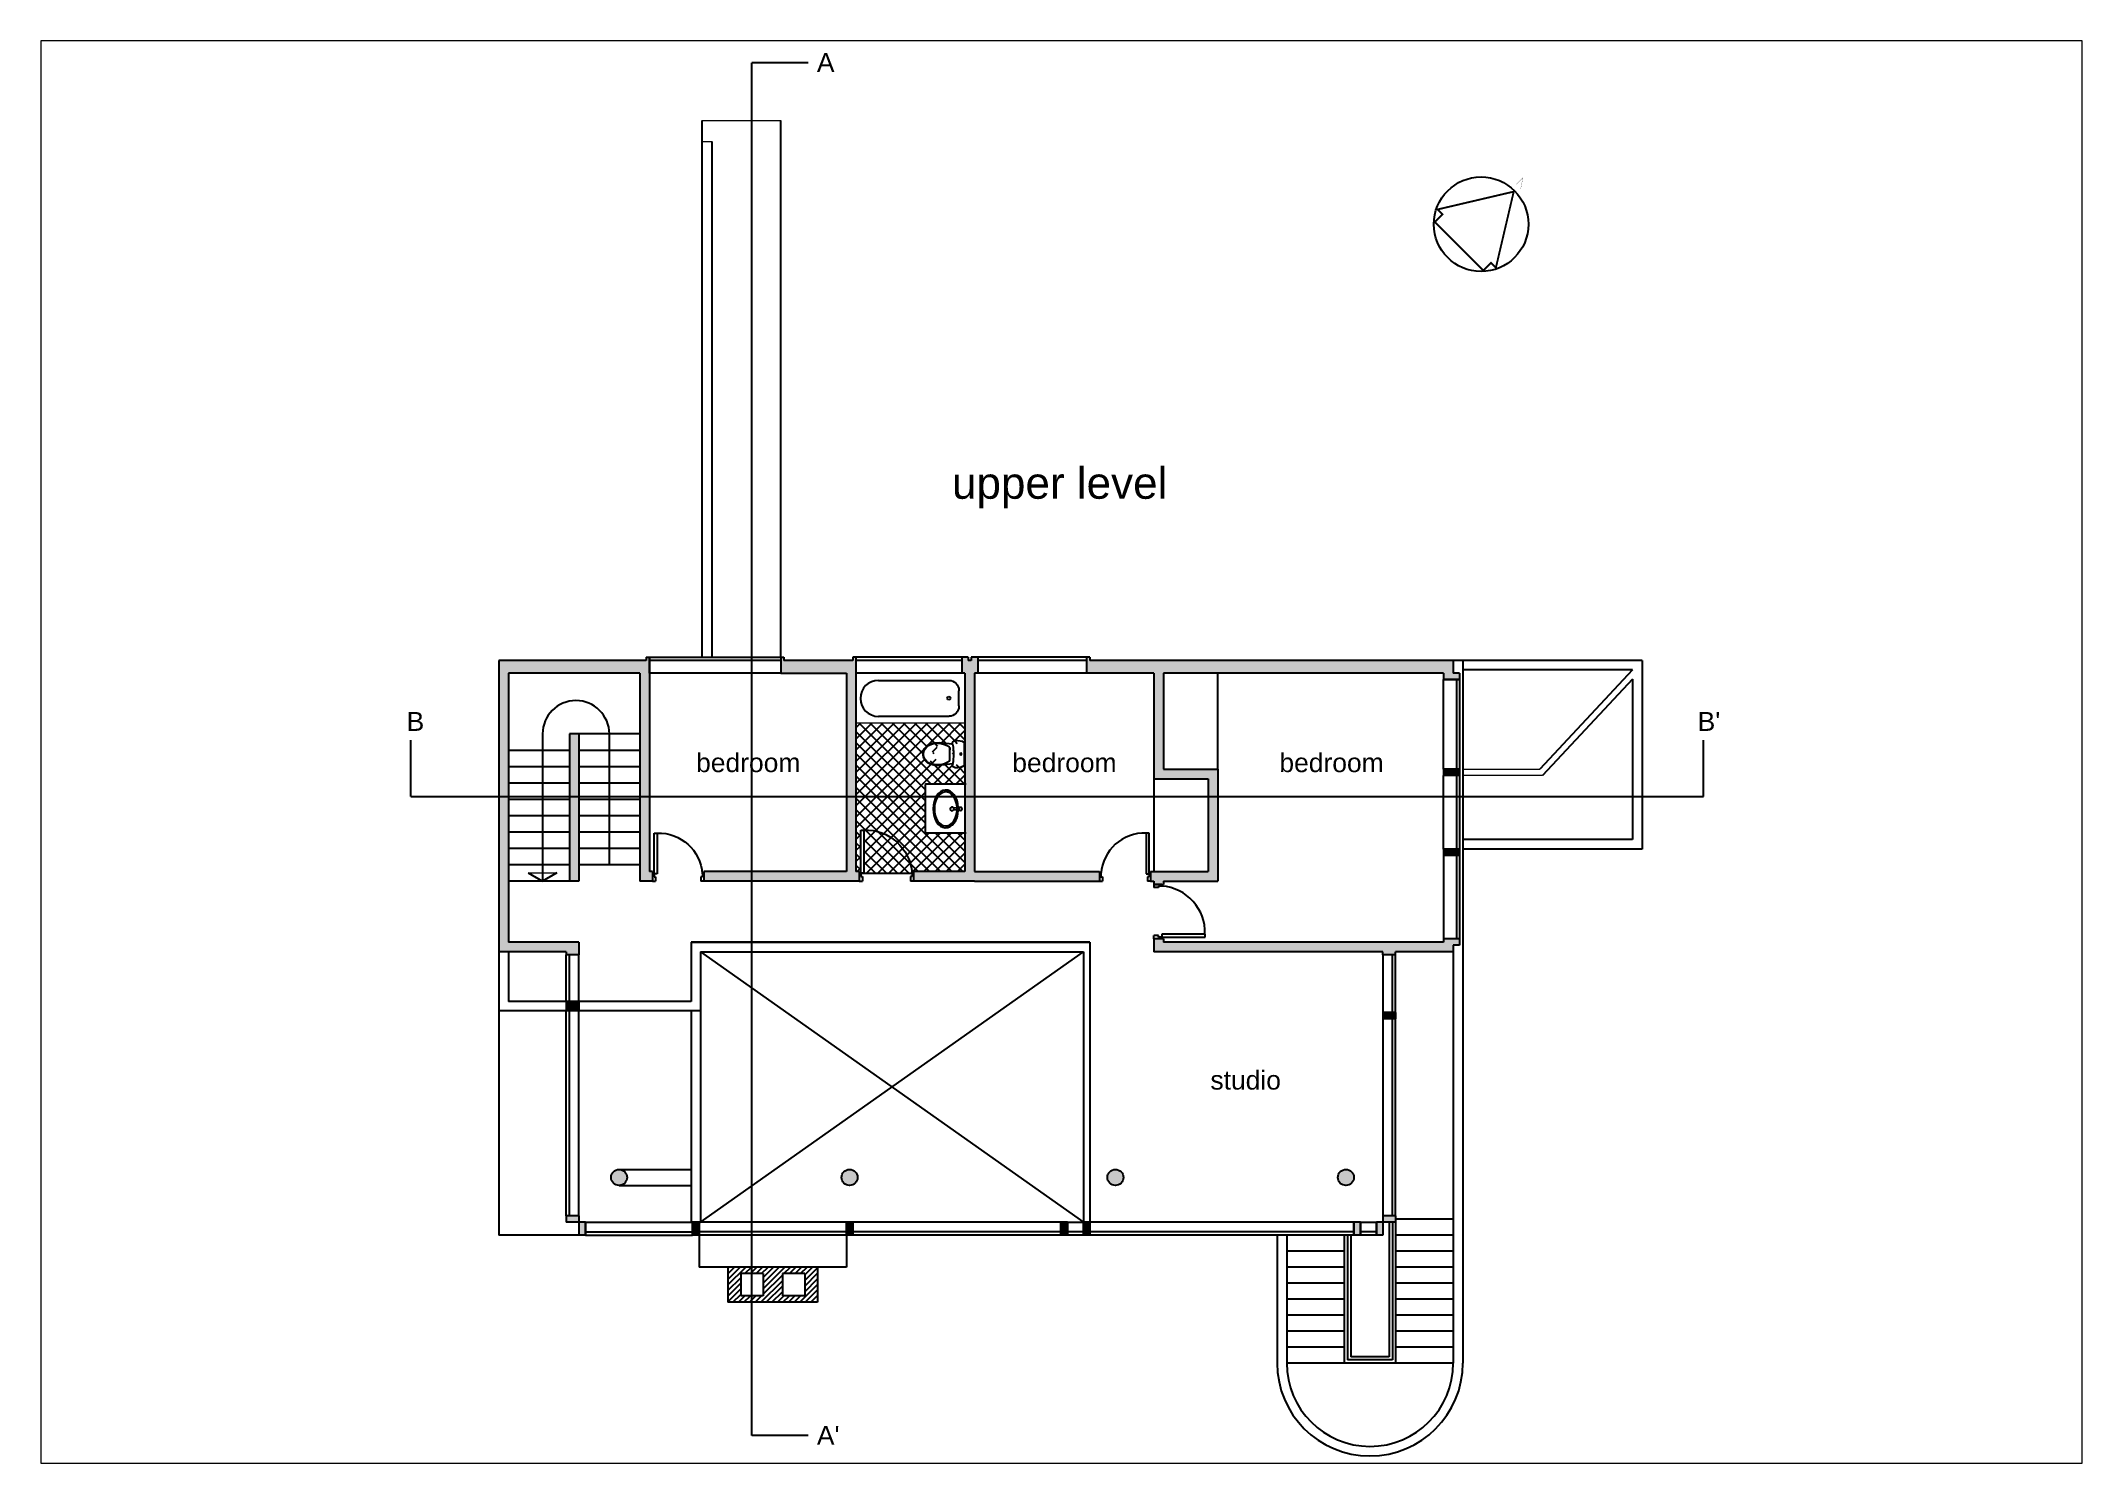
# Paper-space layout 'www.ceco.net' of a CAD drawing. Header units: millimetres. Extents: x 29 to 258, y 20 to 180.
# The model-space entities are those that its viewports show. They can reach past a viewport. Long polylines and large blocks are cut down to what shows.
import ezdxf

# ---------------------------------------------------------------- set-up
doc = ezdxf.new("R2010")
doc.units = ezdxf.units.MM
doc.header["$LTSCALE"] = 30
doc.linetypes.add('ceco.net dash', pattern=[0.75, 0.5, -0.25])
doc.linetypes.add('ceco.net dash-dot', pattern=[1, 0.5, -0.25, 0, -0.25])
for name, color, linetype in [('ceco.net 441 Smith House upper level', 7, 'Continuous'), ('ceco.net Smith House glasses', 151, 'Continuous'), ('ceco.net Smith House hatches', 255, 'Continuous'), ('ceco.net Smith House section lines', 255, 'ceco.net dash-dot'), ('ceco.net Smith House text', 7, 'Continuous')]:
    doc.layers.add(name, color=color, linetype=linetype)
doc.styles.add('ceco.net', font='arial.ttf', dxfattribs={"height": 300})

msp = doc.modelspace()

# ---------------------------------------------------------------- hatches: boundary and pattern name
at = {"layer": 'ceco.net 441 Smith House upper level', "ltscale": 30}
for points in [[(1270, 8573), (152, 8573), (152, 12840), (2235, 12840), (2235, 9538), (2438, 9538), (2438, 9658), (2438, 9691), (2388, 9691), (2388, 12840), (2388, 13094), (2337, 13094), (2337, 13043), (0, 13043), (0, 8421), (1067, 8421), (1067, 8370), (1270, 8370)], [(5664, 13094), (5613, 13094), (5613, 13043), (4521, 13043), (4521, 13094), (4470, 13094), (4470, 12840), (5512, 12840), (5512, 9691), (3251, 9691), (3251, 9538), (5715, 9538), (5715, 9691), (5664, 9691)], [(7391, 9691), (6579, 9691), (6579, 9538), (7544, 9538), (9525, 9538), (9525, 9691), (7544, 9691), (7544, 12840), (7595, 12840), (7595, 13094), (7493, 13094), (7493, 13043), (7442, 13043), (7442, 13094), (7341, 13094), (7341, 12840), (7391, 12840)], [(15138, 13043), (9373, 13043), (9373, 13094), (9322, 13094), (9322, 12840), (10389, 12840), (10389, 11164), (11252, 11164), (11252, 9691), (10338, 9691), (10338, 9538), (10389, 9538), (10389, 9487), (10516, 9487), (10541, 9487), (10541, 9538), (11405, 9538), (11405, 11316), (10541, 11316), (10541, 12840), (14986, 12840), (14986, 12739), (15240, 12739), (15240, 12840), (15138, 12840)], [(1118, 9538), (1270, 9538), (1270, 11875), (1118, 11875)], [(15240, 11316), (14986, 11316), (14986, 11215), (15240, 11215)], [(15240, 10046), (14986, 10046), (14986, 9945), (15240, 9945)], [(14021, 8421), (14021, 8370), (14224, 8370), (14224, 8421), (15138, 8421), (15138, 8522), (15240, 8522), (15240, 8624), (14986, 8624), (14986, 8573), (10541, 8573), (10541, 8624), (10389, 8624), (10389, 8421)], [(1067, 7633), (1067, 7481), (1270, 7481), (1270, 7633)], [(14224, 7455), (14021, 7455), (14021, 7354), (14224, 7354)], [(3175, 4128), (3073, 4128), (3073, 3925), (3175, 3925)], [(5613, 4128), (5512, 4128), (5512, 3925), (5613, 3925)], [(9017, 4128), (8915, 4128), (8915, 3925), (9017, 3925)], [(9373, 4128), (9271, 4128), (9271, 3925), (9373, 3925)]]:
    msp.add_hatch(color=256, dxfattribs=at).paths.add_polyline_path(points)
h = msp.add_hatch(color=256, dxfattribs=at)
h.paths.add_polyline_path([(1270, 4230), (1067, 4230), (1067, 4128), (1270, 4128)])
h.paths.add_polyline_path([(1372, 4128), (1270, 4128), (1270, 3925), (1372, 3925)])
h.paths.add_polyline_path([(1778, 4839, 1), (2032, 4839, 1)])
h.paths.add_polyline_path([(5436, 4839, 1), (5690, 4839, 1)])
h = msp.add_hatch(color=256, dxfattribs=at)
h.paths.add_polyline_path([(9906, 4839, 1), (9652, 4839, 1)])
h.paths.add_polyline_path([(13310, 4839, 1), (13564, 4839, 1)])
h = msp.add_hatch(color=256, dxfattribs=at)
h.paths.add_polyline_path([(13665, 4128), (13564, 4128), (13564, 3925), (13665, 3925)])
h.paths.add_polyline_path([(14021, 4128), (13919, 4128), (13919, 3925), (14021, 3925)])
h.paths.add_polyline_path([(14224, 4230), (14021, 4230), (14021, 4128), (14224, 4128)])
at = {"layer": 'ceco.net 441 Smith House upper level'}
h = msp.add_hatch(dxfattribs=at)
h.set_pattern_fill('ANSI31', color=256, scale=500, style=0)
h.set_pattern_definition([(45, (70706238.91, 15255751.61), (-44.194173824, 44.194173824), [])])
h.paths.add_polyline_path([(5055, 2858), (5055, 3417), (3632, 3417), (3632, 2858)])
h.paths.add_polyline_path([(4496, 3315), (4851, 3315), (4851, 2960), (4496, 2960)], flags=16)
h.paths.add_polyline_path([(4191, 2960), (3835, 2960), (3835, 3315), (4191, 3315)], flags=16)
at = {"layer": 'ceco.net Smith House hatches', "ltscale": 30}
h = msp.add_hatch(dxfattribs=at)
h.set_pattern_fill('ANSI37', color=256, scale=1000, style=0)
h.set_pattern_definition([(45, (70706238.91, 15255751.61), (-88.38834765, 88.38834765), []), (135, (70706238.91, 15255751.61), (-88.38834765, -88.38834765), [])])
h.paths.add_polyline_path([(7391, 12045), (5664, 12045), (5664, 9691), (5715, 9691), (5715, 9665), (5740, 9665), (5740, 10351), (5791, 10351), (5791, 9665), (6553, 9665), (6579, 9665), (6579, 9691), (7391, 9691), (7391, 10306), (6773, 10306, -0.414214), (6763, 10316), (6763, 11074, -0.414214), (6773, 11084), (7391, 11084)])
edge = h.paths.add_edge_path(flags=16)
edge.add_ellipse((6894, 11556), major_axis=(0, 167), ratio=0.9963, start_angle=26.3748, end_angle=153.6254)
edge.add_ellipse((6953, 11437), major_axis=(0, 300), ratio=0.9963, start_angle=353.8834, end_angle=386.3761)
edge.add_line((6985, 11735), (7196, 11712))
edge.add_ellipse((7248, 11723), major_axis=(0, -53.1), ratio=0.9963, start_angle=180.002, end_angle=281.4818, ccw=False)
edge.add_ellipse((7248, 11489), major_axis=(0, 287), ratio=0.9963, start_angle=333.1016, end_angle=360.0005, ccw=False)
edge.add_line((7378, 11745), (7378, 11367))
edge.add_ellipse((7248, 11623), major_axis=(0, -287), ratio=0.9963, start_angle=359.9995, end_angle=386.8984, ccw=False)
edge.add_ellipse((7248, 11389), major_axis=(0, 53.1), ratio=0.9963, start_angle=78.5182, end_angle=179.998, ccw=False)
edge.add_line((7196, 11400), (6985, 11377))
edge.add_ellipse((6953, 11675), major_axis=(0, -300), ratio=0.9963, start_angle=333.6239, end_angle=366.1166, ccw=False)
edge = h.paths.add_edge_path(flags=0)
edge.add_ellipse((6430, 11556), major_axis=(0, -785), ratio=0.9963, start_angle=78.5165, end_angle=90.0001)
edge.add_ellipse((6430, 11556), major_axis=(0, 785), ratio=0.9963, start_angle=270.0001, end_angle=281.4836)
edge.add_ellipse((6430, 11556), major_axis=(0, -785), ratio=0.9963, start_angle=90.0001, end_angle=101.4833)
edge.add_ellipse((6430, 11556), major_axis=(0, 785), ratio=0.9963, start_angle=270.0001, end_angle=281.4836)
edge.add_ellipse((6430, 11556), major_axis=(0, -785), ratio=0.9963, start_angle=90.0001, end_angle=101.4833)
edge.add_ellipse((6430, 11556), major_axis=(0, 785), ratio=0.9963, start_angle=270.0001, end_angle=281.4836)
edge.add_ellipse((6430, 11556), major_axis=(0, -785), ratio=0.9963, start_angle=90.0001, end_angle=101.4833)
edge.add_ellipse((6430, 11556), major_axis=(0, 785), ratio=0.9963, start_angle=270.0001, end_angle=281.4836)
edge.add_ellipse((6430, 11556), major_axis=(0, -785), ratio=0.9963, start_angle=90.0001, end_angle=101.4833)
edge.add_ellipse((6430, 11556), major_axis=(0, 785), ratio=0.9963, start_angle=270.0001, end_angle=281.4836)
edge.add_ellipse((6430, 11556), major_axis=(0, -785), ratio=0.9963, start_angle=90.0001, end_angle=101.4833)
edge.add_ellipse((6430, 11556), major_axis=(0, 785), ratio=0.9963, start_angle=270.0001, end_angle=281.4836)
edge.add_ellipse((6430, 11556), major_axis=(0, -785), ratio=0.9963, start_angle=90.0001, end_angle=101.4833)
edge.add_ellipse((6430, 11556), major_axis=(0, 785), ratio=0.9963, start_angle=270.0001, end_angle=281.4836)
edge.add_ellipse((6430, 11556), major_axis=(0, -785), ratio=0.9963, start_angle=90.0001, end_angle=101.4833)
edge.add_ellipse((6430, 11556), major_axis=(0, 785), ratio=0.9963, start_angle=270.0001, end_angle=281.4836)
edge.add_ellipse((6430, 11556), major_axis=(0, -785), ratio=0.9963, start_angle=90.0001, end_angle=101.4833)
edge.add_ellipse((6430, 11556), major_axis=(0, 785), ratio=0.9963, start_angle=270.0001, end_angle=281.4836)
edge.add_ellipse((6430, 11556), major_axis=(0, -785), ratio=0.9963, start_angle=90.0001, end_angle=101.4833)
edge.add_ellipse((6430, 11556), major_axis=(0, 785), ratio=0.9963, start_angle=270.0001, end_angle=281.4836)
edge.add_ellipse((6430, 11556), major_axis=(0, -785), ratio=0.9963, start_angle=90.0001, end_angle=101.4833)
edge.add_ellipse((6430, 11556), major_axis=(0, 785), ratio=0.9963, start_angle=270.0001, end_angle=281.4836)
edge.add_ellipse((6430, 11556), major_axis=(0, -785), ratio=0.9963, start_angle=90.0001, end_angle=101.4833)
edge.add_ellipse((6430, 11556), major_axis=(0, 785), ratio=0.9963, start_angle=270.0001, end_angle=281.4836)
edge.add_ellipse((6430, 11556), major_axis=(0, -785), ratio=0.9963, start_angle=90.0001, end_angle=101.4833)
edge.add_ellipse((6430, 11556), major_axis=(0, 785), ratio=0.9963, start_angle=270.0001, end_angle=281.4836)
edge.add_ellipse((6430, 11556), major_axis=(0, -785), ratio=0.9963, start_angle=90.0001, end_angle=101.4833)
edge.add_ellipse((6430, 11556), major_axis=(0, 785), ratio=0.9963, start_angle=270.0001, end_angle=281.4836)
edge.add_ellipse((6430, 11556), major_axis=(0, -785), ratio=0.9963, start_angle=90.0001, end_angle=101.4833)
edge.add_ellipse((6430, 11556), major_axis=(0, 785), ratio=0.9963, start_angle=270.0001, end_angle=281.4836)
edge.add_ellipse((6430, 11556), major_axis=(0, -785), ratio=0.9963, start_angle=90.0001, end_angle=101.4833)
edge.add_ellipse((6430, 11556), major_axis=(0, 785), ratio=0.9963, start_angle=270.0001, end_angle=281.4836)
edge.add_ellipse((6430, 11556), major_axis=(0, -785), ratio=0.9963, start_angle=90.0001, end_angle=101.4833)
edge.add_ellipse((6430, 11556), major_axis=(0, 785), ratio=0.9963, start_angle=270.0001, end_angle=281.4836)
edge.add_ellipse((6430, 11556), major_axis=(0, -785), ratio=0.9963, start_angle=90.0001, end_angle=101.4833)
edge.add_ellipse((6430, 11556), major_axis=(0, 785), ratio=0.9963, start_angle=270.0001, end_angle=281.4836, ccw=False)
edge.add_ellipse((6430, 11556), major_axis=(0, 785), ratio=0.9963, start_angle=258.5164, end_angle=270.0001, ccw=False)

# ---------------------------------------------------------------- linework, layer by layer
at = {"layer": 'ceco.net 441 Smith House upper level'}
for p, q in [((3226, 13094), (3226, 21606)), ((4470, 13094), (4470, 21606)), ((3378, 21273), (3378, 13094)), ((0, 13043), (0, 8421)), ((2337, 13043), (0, 13043)), ((2337, 13094), (2337, 13043)), ((4470, 13094), (4470, 12840)), ((4521, 13094), (4521, 13043)), ((5613, 13043), (4521, 13043)), ((5664, 13094), (5613, 13094)), ((5613, 13094), (5613, 13043)), ((5664, 13094), (5664, 9691)), ((7341, 13094), (7341, 12840)), ((7442, 13094), (7341, 13094)), ((7442, 13094), (7442, 13043)), ((7493, 13043), (7442, 13043)), ((7595, 13094), (7493, 13094)), ((7493, 13094), (7493, 13043)), ((7595, 13094), (7595, 12840)), ((9373, 13094), (9322, 13094)), ((9322, 13094), (9322, 12840)), ((9373, 13094), (9373, 13043)), ((15138, 13043), (9373, 13043)), ((15138, 13043), (15138, 12840)), ((18136, 13043), (15138, 13043)), ((15291, 13043), (15291, 1893)), ((18136, 13043), (18136, 10046)), ((152, 12840), (152, 8573)), ((2235, 12840), (152, 12840)), ((2235, 12840), (2235, 9538)), ((2388, 12840), (2388, 9691)), ((5512, 12840), (5512, 9691)), ((7366, 12840), (5664, 12840)), ((6020, 12726), (7142, 12726)), ((7142, 12726), (7172, 12723)), ((7172, 12723), (7201, 12714)), ((7201, 12714), (7228, 12698)), ((7228, 12698), (7252, 12678)), ((7252, 12678), (7271, 12653)), ((7271, 12653), (7286, 12624)), ((7391, 12840), (7341, 12840)), ((7391, 12840), (7391, 9691)), ((7544, 12840), (7544, 9691)), ((7595, 12840), (7544, 12840)), ((10389, 12840), (9322, 12840)), ((10389, 12840), (10389, 11164)), ((14986, 12840), (10541, 12840)), ((10541, 12840), (10541, 11316)), ((11405, 11316), (11405, 12840)), ((14986, 12840), (14986, 12739)), ((15240, 12739), (14986, 12739)), ((15240, 12840), (15138, 12840)), ((15240, 12840), (15240, 12739)), ((17983, 12891), (15291, 12891)), ((17983, 12891), (16510, 11316)), ((17983, 12743), (16553, 11215)), ((17983, 12743), (17983, 10199)), ((7111, 12444), (7119, 12463)), ((7119, 12424), (7111, 12444)), ((7119, 12463), (7137, 12471)), ((7137, 12416), (7119, 12424)), ((7137, 12471), (7155, 12463)), ((7155, 12424), (7137, 12416)), ((7155, 12463), (7163, 12444)), ((7163, 12444), (7155, 12424)), ((7286, 12624), (7294, 12594)), ((7294, 12594), (7297, 12561)), ((7297, 12319), (7294, 12287)), ((7297, 12319), (7297, 12561)), ((6020, 12155), (7142, 12155)), ((7172, 12158), (7142, 12155)), ((7201, 12167), (7172, 12158)), ((7228, 12182), (7201, 12167)), ((7252, 12203), (7228, 12182)), ((7271, 12228), (7252, 12203)), ((7286, 12256), (7271, 12228)), ((7294, 12287), (7286, 12256)), ((692, 11875), (692, 9538)), ((1118, 11875), (1118, 9538)), ((1270, 11875), (1118, 11875)), ((1270, 11875), (1270, 9538)), ((2235, 11875), (1270, 11875)), ((1753, 9798), (1753, 11875)), ((1118, 11615), (152, 11615)), ((1118, 11356), (152, 11356)), ((2235, 11615), (1270, 11615)), ((2235, 11356), (1270, 11356)), ((7154, 11655), (7147, 11655)), ((7154, 11625), (7147, 11625)), ((7154, 11487), (7147, 11487)), ((7154, 11457), (7147, 11457)), ((7154, 11655), (7154, 11625)), ((7154, 11457), (7154, 11487)), ((1118, 11096), (152, 11096)), ((2235, 11096), (1270, 11096)), ((10389, 11164), (10389, 9691)), ((10389, 11164), (11252, 11164)), ((10541, 11316), (11405, 11316)), ((11252, 11164), (11252, 9691)), ((11405, 11316), (11405, 9538)), ((15240, 11316), (14986, 11316)), ((14986, 11316), (14986, 11215)), ((15240, 11215), (14986, 11215)), ((15240, 11316), (15240, 11215)), ((1118, 10836), (152, 10836)), ((2235, 10836), (1270, 10836)), ((1118, 10577), (152, 10577)), ((2235, 10577), (1270, 10577)), ((1118, 10317), (152, 10317)), ((1118, 10058), (152, 10058)), ((2235, 10317), (1270, 10317)), ((2235, 10058), (1270, 10058)), ((2462, 10303), (2510, 10303)), ((2462, 9658), (2462, 10303)), ((2510, 10303), (2510, 9658)), ((5740, 10351), (5791, 10351)), ((5740, 9665), (5740, 10351)), ((5791, 10351), (5791, 9665)), ((10266, 10303), (10266, 9658)), ((10314, 10303), (10266, 10303)), ((10314, 9658), (10314, 10303)), ((15240, 10046), (14986, 10046)), ((14986, 10046), (14986, 9945)), ((15240, 10046), (15240, 9945)), ((17983, 10199), (15291, 10199)), ((18136, 10046), (15291, 10046)), ((1118, 9798), (152, 9798)), ((2235, 9798), (1270, 9798)), ((15240, 9945), (14986, 9945)), ((1118, 9538), (152, 9538)), ((466, 9674), (692, 9538)), ((917, 9674), (692, 9538)), ((1270, 9538), (1118, 9538)), ((2438, 9538), (2235, 9538)), ((2438, 9691), (2388, 9691)), ((2438, 9691), (2438, 9538)), ((2438, 9658), (2438, 9538)), ((2438, 9658), (2462, 9658)), ((2438, 9538), (2486, 9538)), ((2510, 9658), (2462, 9658)), ((2462, 9658), (2462, 9610)), ((2462, 9610), (2486, 9610)), ((2486, 9610), (2486, 9538)), ((3227, 9610), (3203, 9610)), ((3203, 9610), (3203, 9538)), ((3251, 9538), (3203, 9538)), ((3227, 9658), (3227, 9610)), ((3251, 9658), (3227, 9658)), ((5512, 9691), (3251, 9691)), ((3251, 9691), (3251, 9538)), ((3251, 9658), (3251, 9538)), ((5715, 9538), (3251, 9538)), ((5715, 9691), (5664, 9691)), ((5715, 9691), (5715, 9538)), ((5715, 9665), (5715, 9538)), ((5715, 9665), (5740, 9665)), ((5715, 9538), (5766, 9538)), ((5791, 9665), (5740, 9665)), ((5740, 9665), (5740, 9614)), ((5740, 9614), (5766, 9614)), ((5766, 9614), (5766, 9538)), ((6553, 9614), (6528, 9614)), ((6528, 9614), (6528, 9538)), ((6579, 9538), (6528, 9538)), ((6553, 9665), (6553, 9614)), ((6579, 9665), (6553, 9665)), ((6579, 9691), (6579, 9538)), ((7391, 9691), (6579, 9691)), ((6579, 9665), (6579, 9538)), ((7544, 9538), (6579, 9538)), ((7544, 9691), (9525, 9691)), ((7544, 9538), (9525, 9538)), ((9525, 9691), (9525, 9538)), ((9525, 9658), (9525, 9538)), ((9525, 9658), (9549, 9658)), ((9525, 9538), (9573, 9538)), ((9549, 9658), (9549, 9610)), ((9549, 9610), (9573, 9610)), ((9573, 9610), (9573, 9538)), ((10266, 9658), (10314, 9658)), ((10314, 9610), (10290, 9610)), ((10290, 9610), (10290, 9538)), ((10338, 9538), (10290, 9538)), ((10314, 9658), (10314, 9610)), ((10338, 9658), (10314, 9658)), ((10338, 9691), (11252, 9691)), ((10338, 9691), (10338, 9538)), ((10338, 9658), (10338, 9538)), ((10338, 9538), (10389, 9538)), ((10389, 9538), (10389, 9487)), ((10389, 9487), (10541, 9487)), ((10389, 9487), (10389, 9437)), ((10516, 9487), (10389, 9487)), ((10465, 9437), (10389, 9437)), ((10465, 9462), (10465, 9437)), ((10516, 9462), (10465, 9462)), ((10516, 9487), (10516, 9462)), ((10541, 9538), (11405, 9538)), ((10541, 9538), (10541, 9487)), ((0, 8421), (0, 7481)), ((1067, 8421), (0, 8421)), ((1270, 8573), (152, 8573)), ((152, 8421), (152, 7633)), ((1067, 8421), (1067, 8370)), ((1270, 8573), (1270, 8370)), ((3048, 8573), (3048, 7633)), ((9374, 8573), (3048, 8573)), ((3200, 8421), (3200, 7481)), ((9271, 8421), (9271, 4128)), ((9374, 8573), (9374, 4128)), ((10389, 8624), (10389, 8675)), ((10465, 8675), (10389, 8675)), ((10541, 8624), (10389, 8624)), ((10389, 8624), (10389, 8421)), ((10516, 8624), (10389, 8624)), ((14021, 8421), (10389, 8421)), ((10465, 8649), (10465, 8675)), ((10516, 8649), (10465, 8649)), ((10516, 8700), (10516, 8649)), ((11201, 8700), (10516, 8700)), ((10516, 8624), (10516, 8649)), ((10516, 8649), (11201, 8649)), ((10541, 8624), (10541, 8573)), ((14986, 8573), (10541, 8573)), ((11201, 8649), (11201, 8700)), ((14021, 8370), (14021, 8421)), ((15138, 8421), (14224, 8421)), ((14224, 8370), (14224, 8421)), ((15240, 8624), (14986, 8624)), ((14986, 8624), (14986, 8573)), ((15240, 8522), (15138, 8522)), ((15138, 8522), (15138, 8421)), ((15138, 8421), (15138, 1893)), ((15240, 8624), (15240, 8522)), ((1270, 8370), (1067, 8370)), ((14224, 8370), (14021, 8370)), ((3200, 7481), (0, 7481)), ((3048, 7633), (152, 7633)), ((1067, 7633), (1067, 7481)), ((1270, 7633), (1067, 7633)), ((1270, 7481), (1067, 7481)), ((1270, 7633), (1270, 7481)), ((3048, 7481), (3048, 4128)), ((3200, 7481), (3200, 4128)), ((14021, 7455), (14021, 7354)), ((14224, 7455), (14021, 7455)), ((14224, 7455), (14224, 7354)), ((14224, 7354), (14021, 7354)), ((1905, 4966), (3048, 4966)), ((1905, 4712), (3048, 4712)), ((1270, 4230), (1067, 4230)), ((1067, 4230), (1067, 4128)), ((1270, 4230), (1270, 3925)), ((14224, 4230), (14021, 4230)), ((14021, 4230), (14021, 3925)), ((14224, 4230), (14224, 4128)), ((1372, 4128), (1067, 4128)), ((1372, 3925), (1270, 3925)), ((1372, 4128), (1372, 3925)), ((3175, 4128), (3073, 4128)), ((3073, 4128), (3073, 3925)), ((3175, 3925), (3073, 3925)), ((3175, 4128), (3175, 3925)), ((3175, 3925), (3175, 3417)), ((5512, 4128), (5512, 3925)), ((5613, 4128), (5512, 4128)), ((5613, 3925), (5512, 3925)), ((5512, 3925), (5512, 3417)), ((5613, 4128), (5613, 3925)), ((8915, 4128), (8915, 3925)), ((9017, 4128), (8915, 4128)), ((9017, 3925), (8915, 3925)), ((9017, 4128), (9017, 3925)), ((9271, 4128), (9271, 3925)), ((9373, 4128), (9271, 4128)), ((9373, 3925), (9271, 3925)), ((9373, 4128), (9373, 3925)), ((12344, 3925), (12344, 1893)), ((12497, 3925), (12344, 3925)), ((12497, 3925), (12497, 1893)), ((13411, 3925), (13411, 1893)), ((13411, 3925), (13411, 1893)), ((13462, 3925), (13462, 1944)), ((13462, 3925), (13462, 1944)), ((13513, 3925), (13513, 1994)), ((13665, 4128), (13564, 4128)), ((13564, 4128), (13564, 3925)), ((13665, 3925), (13564, 3925)), ((13665, 4128), (13665, 3925)), ((13919, 4128), (13919, 3925)), ((14224, 4128), (13919, 4128)), ((14021, 3925), (13919, 3925)), ((14122, 4128), (14122, 1994)), ((14173, 4128), (14173, 1944)), ((14224, 4179), (14224, 1893)), ((15138, 4179), (14224, 4179)), ((14224, 4128), (14224, 1893)), ((15138, 3925), (14224, 3925)), ((13411, 3671), (12497, 3671)), ((15138, 3671), (14224, 3671)), ((5512, 3417), (3175, 3417)), ((3632, 3417), (3175, 3417)), ((3632, 3417), (3632, 2858)), ((4191, 3315), (3835, 3315)), ((3835, 3315), (3835, 2960)), ((4191, 3315), (4191, 2960)), ((4851, 3315), (4496, 3315)), ((4496, 3315), (4496, 2960)), ((4851, 3315), (4851, 2960)), ((5055, 3417), (5055, 2858)), ((13411, 3417), (12497, 3417)), ((15138, 3417), (14224, 3417)), ((4191, 2960), (3835, 2960)), ((4851, 2960), (4496, 2960)), ((13411, 3163), (12497, 3163)), ((15138, 3163), (14224, 3163)), ((5055, 2858), (3632, 2858)), ((13411, 2909), (12497, 2909)), ((13411, 2655), (12497, 2655)), ((15138, 2909), (14224, 2909)), ((15138, 2655), (14224, 2655)), ((13411, 2401), (12497, 2401)), ((15138, 2401), (14224, 2401)), ((13411, 2147), (12497, 2147)), ((14173, 1944), (13462, 1944)), ((14122, 1994), (13513, 1994)), ((15138, 2147), (14224, 2147)), ((15138, 1893), (12497, 1893))]:
    msp.add_line(p, q, dxfattribs=at)
at = {"layer": 'ceco.net 441 Smith House upper level', "lineweight": 5}
for p, q in [((3226, 21606), (4470, 21606)), ((3226, 21273), (3378, 21273)), ((7391, 12045), (5664, 12045)), ((15291, 11316), (16510, 11316)), ((16553, 11215), (15291, 11215)), ((466, 9674), (917, 9674))]:
    msp.add_line(p, q, dxfattribs=at)
at = {"layer": 'ceco.net 441 Smith House upper level', "ltscale": 30}
for p, q in [((2337, 13094), (2388, 13094)), ((2388, 12840), (2388, 13094)), ((4470, 13094), (4521, 13094)), ((4470, 12840), (5512, 12840)), ((5740, 9665), (6553, 9665)), ((3048, 8573), (9374, 8573)), ((3200, 8421), (9271, 8421)), ((3048, 4128), (3200, 4128))]:
    msp.add_line(p, q, dxfattribs=at)
at = {"layer": 'ceco.net 441 Smith House upper level', "linetype": 'Continuous'}
for p, q in [((7196, 11712), (6985, 11735)), ((7147, 11668), (7147, 11443)), ((7378, 11745), (7378, 11367)), ((7196, 11400), (6985, 11377)), ((6763, 11074), (6763, 10316)), ((6773, 11084), (7413, 11084)), ((7272, 10704), (7219, 10697)), ((7323, 10711), (7281, 10707)), ((7284, 10700), (7298, 10700)), ((7298, 10700), (7298, 10673)), ((7219, 10675), (7272, 10669)), ((7281, 10665), (7323, 10661)), ((7298, 10673), (7284, 10673)), ((6773, 10306), (7413, 10306))]:
    msp.add_line(p, q, dxfattribs=at)
at = {"layer": 'ceco.net 441 Smith House upper level', "linetype": 'ceco.net dash', "ltscale": 30}
for p, q in [((3200, 8421), (9271, 4128)), ((3200, 4128), (9271, 8421)), ((0, 7481), (0, 3925)), ((1270, 3925), (0, 3925))]:
    msp.add_line(p, q, dxfattribs=at)
at = {"layer": 'ceco.net 441 Smith House upper level', "const_width": 30}
msp.add_lwpolyline([(15815, 19272), (16098, 20480), (14890, 20197), (14968, 20119), (14846, 19997), (15615, 19228), (15738, 19350)], close=True, dxfattribs=at)
at = {"layer": 'ceco.net 441 Smith House upper level', "lineweight": 0, "const_width": 3}
msp.add_lwpolyline([(16138, 20596), (16244, 20702), (16209, 20525), (16315, 20631)], dxfattribs=at)
at = {"layer": 'ceco.net 441 Smith House upper level'}
for centre, radius in [((15581, 19963), 750), ((1905, 4839), 127), ((5563, 4839), 127), ((9779, 4839), 127), ((13437, 4839), 127)]:
    msp.add_circle(centre, radius, dxfattribs=at)
for centre, radius, start, end in [((6020, 12440), 286, 90, 270), ((13818, 1893), 1473, 180, 0), ((13818, 1893), 1321, 180, 0)]:
    msp.add_arc(centre, radius, start, end, dxfattribs=at)
at = {"layer": 'ceco.net 441 Smith House upper level', "ltscale": 30}
msp.add_arc((1222, 11875), 530, 0, 180, dxfattribs=at)
at = {"layer": 'ceco.net 441 Smith House upper level', "linetype": 'Continuous'}
for centre, start, end in [((6773, 11074), 90, 180), ((6773, 10316), 180, 270)]:
    msp.add_arc(centre, 10, start, end, dxfattribs=at)
at = {"layer": 'ceco.net 441 Smith House upper level', "linetype": 'Continuous', "extrusion": (0, 0, -1)}
for centre, major_axis, start_param, end_param in [((6894, 11556), (0, 167), 3.601916, 5.822859), ((6894, 11556), (0, 159), 3.60199, 5.822808), ((6953, 11437), (0, 300), -0.46035, 0.106755), ((6959, 11400), (0, 328), -0.42847, 0.611623), ((7248, 11723), (0, -53.1), 1.370401, 3.141557), ((6430, 11556), (0, -785), 4.511968, 4.912814), ((6430, 11556), (0, 785), 1.37037, 1.771222), ((7248, 11489), (0, 287), -0.000008, 0.469466), ((6953, 11675), (0, -300), -0.106755, 0.46035), ((6959, 11712), (0, -328), -0.611623, 0.42847), ((7248, 11389), (0, 53.1), 3.141628, 4.912784), ((7248, 11623), (0, -287), -0.469466, 0.000008)]:
    msp.add_ellipse(centre, major_axis=major_axis, ratio=0.9963, start_param=start_param, end_param=end_param, dxfattribs=at)
msp.add_ellipse((7328, 11556), major_axis=(0, 12.2), ratio=0.9963, dxfattribs=at)
at = {"layer": 'ceco.net 441 Smith House upper level', "linetype": 'Continuous'}
for centre, major_axis, ratio, start_param, end_param in [((7088, 10686), (0, 300), 0.666667, 4.784496, 10.923467), ((7088, 10686), (0, 270), 0.666667, 4.776289, 10.931675), ((7187, 10686), (21.2, -21.2), 1, 7.410338, 13.010015), ((7220, 10686), (7.91, 7.91), 1, 0.909996, 3.802393), ((7283, 10686), (14.9, -14.9), 1, 2.928157, 4.925825), ((7284, 10686), (9.62, 9.62), 1, 0.785398, 3.926991), ((7283, 10686), (14.9, -14.9), 1, 2.446421, 2.928157), ((7323, 10686), (17.7, -17.7), 1, 5.497787, 8.63938), ((7283, 10686), (14.9, -14.9), 1, 4.925825, 5.40756)]:
    msp.add_ellipse(centre, major_axis=major_axis, ratio=ratio, start_param=start_param, end_param=end_param, dxfattribs=at)
at = {"layer": 'ceco.net 441 Smith House upper level', "extrusion": (0, 0, -1)}
for centre, major_axis, start_param, end_param in [((5815, 9611), (-712, 204), 1.259209, 2.788405), ((2532, 9607), (120, 686), -0.205229, 1.323968)]:
    msp.add_ellipse(centre, major_axis=major_axis, ratio=1, start_param=start_param, end_param=end_param, dxfattribs=at)
at = {"layer": 'ceco.net 441 Smith House upper level'}
for centre, major_axis, start_param, end_param in [((10244, 9607), (-120, 686), -0.205229, 1.323968), ((10461, 8724), (-740, 13), 3.127409, 4.656606)]:
    msp.add_ellipse(centre, major_axis=major_axis, ratio=1, start_param=start_param, end_param=end_param, dxfattribs=at)
at = {"layer": 'ceco.net Smith House glasses', "ltscale": 30}
for p, q in [((2388, 13094), (4470, 13094)), ((2388, 13094), (2388, 12840)), ((4470, 13094), (4470, 12840)), ((5664, 13094), (5664, 12840)), ((7341, 13094), (7341, 12840)), ((7595, 13094), (7595, 12840)), ((9322, 13094), (9322, 12840)), ((14986, 12739), (15240, 12739)), ((15240, 11316), (14986, 11316)), ((15240, 11215), (14986, 11215)), ((15240, 10046), (14986, 10046)), ((15240, 9945), (14986, 9945)), ((15240, 8624), (14986, 8624)), ((1270, 8370), (1067, 8370)), ((14224, 8370), (14021, 8370)), ((1270, 7633), (1067, 7633)), ((1270, 7481), (1067, 7481)), ((14224, 7455), (14021, 7455)), ((14224, 7354), (14021, 7354)), ((1270, 4230), (1067, 4230)), ((14224, 4230), (14021, 4230)), ((1372, 3925), (1372, 4128)), ((3073, 3925), (3073, 4128)), ((3175, 3925), (3175, 4128)), ((5512, 3925), (5512, 4128)), ((5613, 3925), (5613, 4128)), ((8915, 3925), (8915, 4128)), ((9017, 3925), (9017, 4128)), ((9271, 3925), (9271, 4128)), ((9373, 3925), (9373, 4128)), ((13564, 3925), (13564, 4128)), ((13665, 3925), (13665, 4128)), ((13919, 3925), (13919, 4128))]:
    msp.add_line(p, q, dxfattribs=at)
at = {"layer": 'ceco.net Smith House glasses'}
for p, q in [((4470, 13043), (2388, 13043)), ((7341, 13094), (5664, 13094)), ((7341, 13043), (5664, 13043)), ((9322, 13094), (7595, 13094)), ((9322, 13043), (7595, 13043)), ((4470, 12840), (2388, 12840)), ((7341, 12840), (5664, 12840)), ((9322, 12840), (7595, 12840)), ((14986, 11316), (14986, 12739)), ((15189, 12739), (15189, 11316)), ((15240, 12739), (15240, 11316)), ((14986, 10046), (14986, 11215)), ((15189, 11215), (15189, 10046)), ((15240, 11215), (15240, 10046)), ((14986, 9945), (14986, 8624)), ((15189, 9945), (15189, 8624)), ((15240, 9945), (15240, 8624)), ((1067, 7633), (1067, 8370)), ((1118, 7633), (1118, 8370)), ((1270, 7633), (1270, 8370)), ((14021, 8370), (14021, 7455)), ((14173, 7455), (14173, 8370)), ((14224, 7455), (14224, 8370)), ((1067, 4230), (1067, 7481)), ((1118, 4230), (1118, 7481)), ((1270, 4230), (1270, 7481)), ((14021, 7354), (14021, 4230)), ((14173, 4230), (14173, 7354)), ((14224, 4230), (14224, 7354)), ((1372, 4128), (3073, 4128)), ((1372, 3976), (3073, 3976)), ((1372, 3925), (3073, 3925)), ((5512, 4128), (3175, 4128)), ((5512, 3976), (3175, 3976)), ((5512, 3925), (3175, 3925)), ((8915, 4128), (5613, 4128)), ((8915, 3976), (5613, 3976)), ((8915, 3925), (5613, 3925)), ((9017, 4128), (9271, 4128)), ((9271, 3976), (9017, 3976)), ((9271, 3925), (9017, 3925)), ((13564, 4128), (9373, 4128)), ((13564, 3976), (9373, 3976)), ((13564, 3925), (9373, 3925)), ((13665, 4128), (13919, 4128)), ((13919, 3976), (13665, 3976)), ((13919, 3925), (13665, 3925))]:
    msp.add_line(p, q, dxfattribs=at)
at = {"layer": 'ceco.net Smith House section lines', "ltscale": 30}
msp.add_line((4010, 743), (4010, 22521), dxfattribs=at)
at = {"layer": 'ceco.net Smith House section lines', "linetype": 'ceco.net dash-dot', "ltscale": 20}
for p, q in [((4906, 22521), (4010, 22521)), ((-1398, 10884), (-1398, 11779)), ((19109, 10884), (19109, 11779)), ((-1398, 10884), (19109, 10884)), ((4906, 743), (4010, 743))]:
    msp.add_line(p, q, dxfattribs=at)

# ---------------------------------------------------------------- texts
at = {"layer": 'ceco.net Smith House section lines', "ltscale": 30, "char_height": 300, "width": 378.92, "attachment_point": 1, "style": 'ceco.net'}
for s, insert in [('A', (5044, 22678)), ('B', (-1464, 12224)), ("B'", (19016, 12224)), ("A'", (5044, 897))]:
    msp.add_mtext(s, dxfattribs=dict(at, insert=insert))
at = {"layer": 'ceco.net Smith House text', "ltscale": 30, "style": 'ceco.net'}
for s, insert, char_height, width, attachment_point in [('upper level', (7187, 16107), 500, 4195.79, 1), ('bedroom', (3955, 11570), 300, 2163.26, 2), ('bedroom', (8971, 11570), 300, 2163.26, 2), ('bedroom', (13208, 11570), 300, 2163.26, 2), ('studio', (11846, 6533), 300, 2728.09, 2)]:
    msp.add_mtext(s, dxfattribs=dict(at, insert=insert, char_height=char_height, width=width, attachment_point=attachment_point))

psp = doc.layouts.new('www.ceco.net')

# ---------------------------------------------------------------- viewports
at = {"layer": '0'}
psp.add_viewport(center=(143.44, 99.96), size=(229.5, 159.9353), view_center_point=(8924.95, 11589.12), view_height=22567.2104, dxfattribs=at)

doc.saveas('drawing.dxf')
